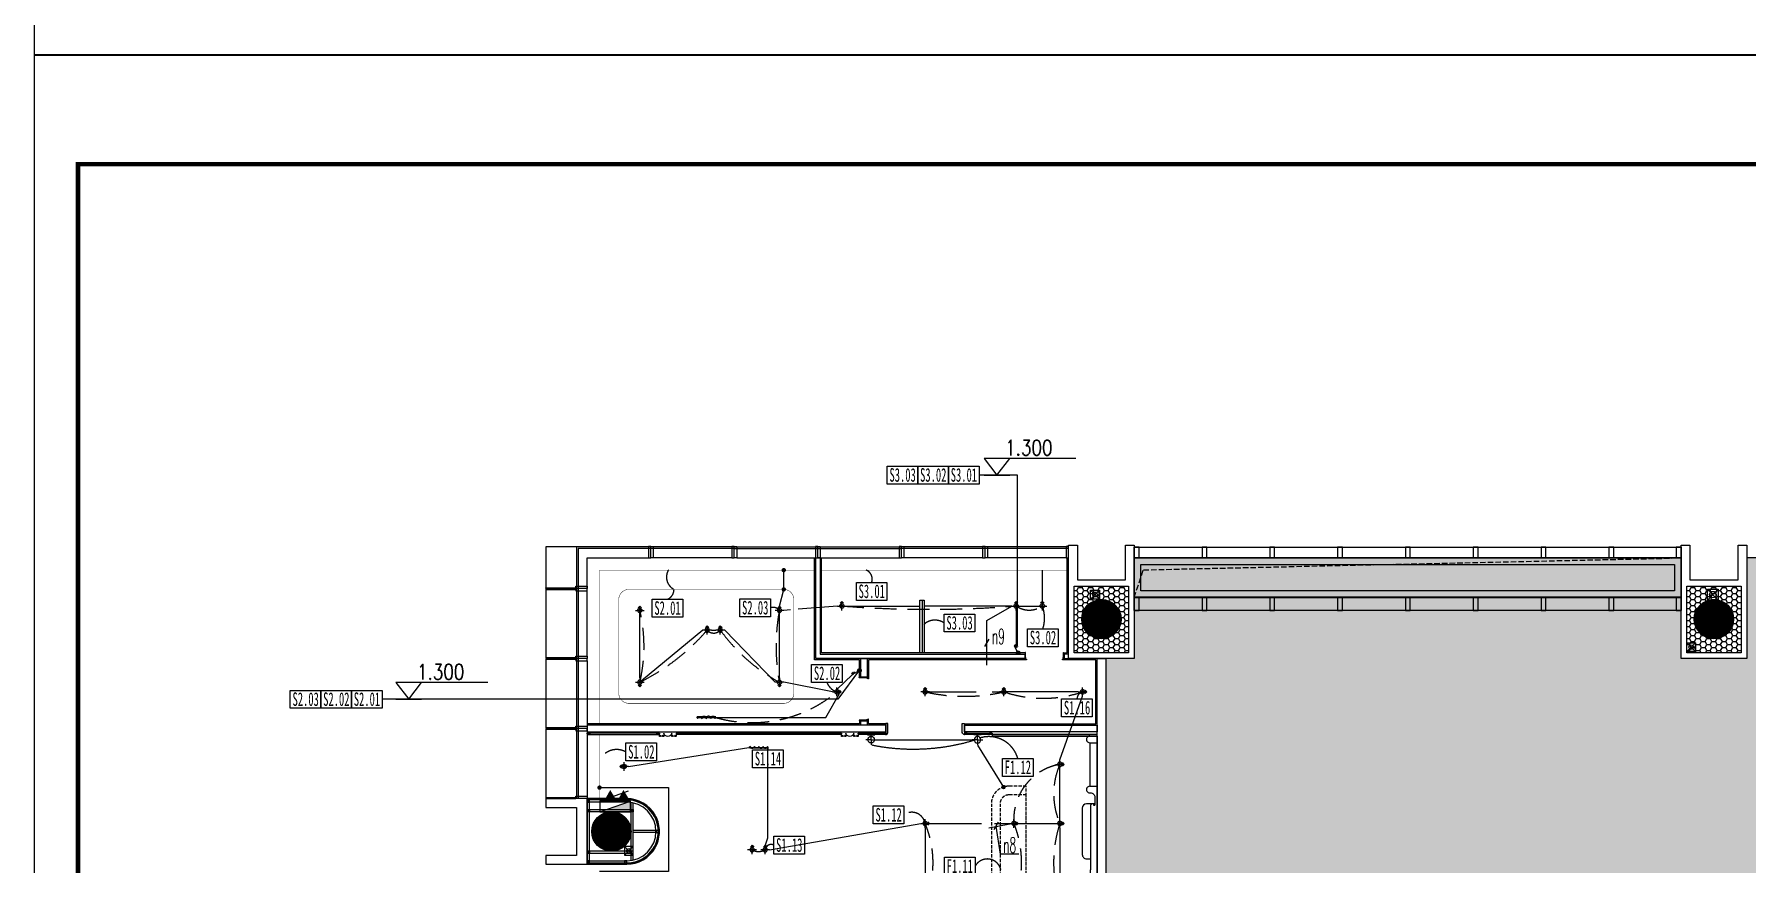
# Model space of a CAD drawing. Extents: x -284868 to 304789, y -137694 to 137894.
# Drawn here: x -21447 to 17694, y -72076 to -53123 of the extents above; entities that cross this region are included whole.
import ezdxf
from ezdxf.enums import TextEntityAlignment as Align

# ---------------------------------------------------------------- set-up
doc = ezdxf.new("R2010")
doc.units = 0
doc.set_wipeout_variables(frame=1)
for name, pattern in [('DASH', [0.35, 0.25, -0.1]), ('DASHDOT', [1, 0.5, -0.25, 0, -0.25]), ('DASHED', [0.75, 0.5, -0.25])]:
    doc.linetypes.add(name, pattern=pattern)
doc.layers.get('0').update_dxf_attribs({"linetype": 'CONTINUOUS'})
for name, color, linetype in [('0-墙', 4, 'CONTINUOUS'), ('0-建筑外轮廓', 8, 'CONTINUOUS'), ('0-建筑柱体', 251, 'CONTINUOUS'), ('0-开关', 240, 'CONTINUOUS'), ('0-文字说明', 3, 'CONTINUOUS'), ('0-消防栓(给排水)', 9, 'CONTINUOUS'), ('0-窗', 11, 'CONTINUOUS'), ('0-非设计区域', 251, 'CONTINUOUS'), ('C-天花灯具', 3, 'CONTINUOUS'), ('P-完成面', 42, 'CONTINUOUS'), ('P-平面家具', 3, 'CONTINUOUS'), ('TEL_TITLE', 7, 'CONTINUOUS'), ('TEXT_照明_回路标注', 41, 'CONTINUOUS'), ('WIRE-照明', 130, 'CONTINUOUS')]:
    doc.layers.add(name, color=color, linetype=linetype)
doc.styles.add('ARC', font='ARCHSTYL.SHX', dxfattribs={"width": 0.8})
doc.styles.add('HZ_e', font='simplex.shx', dxfattribs={"width": 0.8, "bigfont": 'hztxt.shx'})
doc.styles.add('TT', font='')
doc.styles.add('单线体', font='romans.shx', dxfattribs={"width": 0.8, "bigfont": 'hztxt.shx'})
doc.styles.get('TT').set_extended_font_data('SimSun')
doc.linetypes.add('FENCELINE2', pattern='A,6.35,-2.54,[132,ltypeshp.shx,S=2.54,R=0,X=-2.54,Y=0],-2.54,25.4', length=36.83)
doc.dimstyles.new('ARROW-40', dxfattribs={"dimscale": 40, "dimtxt": 1.5, "dimasz": 0.01, "dimexe": 1, "dimexo": 1, "dimgap": 0.5, "dimtad": 1, "dimdec": 4, "dimrnd": 1, "dimzin": 12, "dimdsep": 46, "dimtxsty": 'ARC', "dimblk1": 'ARROW', "dimblk2": 'ARROW', "dimsah": 1, "dimcen": 0, "dimdle": 1, "dimclrd": 2, "dimclre": 2, "dimclrt": 2, "dimadec": 0, "dimazin": 0, "dimtfac": 0.005, "dimtdec": 4, "dimtix": 1, "dimtmove": 2, "dimatfit": 3, "dimldrblk": 'ARROW', "dimfxl": 1, "dimtolj": 1, "dimtzin": 0, "dimarcsym": 0})

# ---------------------------------------------------------------- blocks, each defined once
blk = doc.blocks.new('_YZH')
at = {"const_width": 0.5}
blk.add_lwpolyline([(-0.25, 0, 1), (0.25, 0, 1)], format="xyb", close=True, dxfattribs=at)
at = {"color": 4}
blk.add_circle((0, 0), 0.5, dxfattribs=at)
blk = doc.blocks.new('sgASGHHHH')
at = {"xscale": 900, "yscale": 900, "zscale": 900}
for p in [(-108646, -884824), (-94646, -884824), (-119846, -889674)]:
    blk.add_blockref('_YZH', p, dxfattribs=at)
blk = doc.blocks.new('A$C3B8026B3')
for p, q in [((950, 52205), (950, 54450)), ((950, 54450), (2345, 54450)), ((4255, 54450), (2455, 54450)), ((4365, 54450), (6165, 54450)), ((6275, 54450), (8075, 54450)), ((9985, 54450), (8185, 54450)), ((11895, 54450), (10095, 54450)), ((0, 53755, 0), (0, 53769, 0)), ((0, 53769, 0), (687, 53769, 0)), ((687, 53755, 0), (0, 53755, 0)), ((0, 53743, 0), (0, 53728, 0)), ((687, 53743, 0), (0, 53743, 0)), ((0, 53728, 0), (687, 53728, 0)), ((687, 53749, 0), (687, 53804, 0)), ((687, 53804, 0), (948, 53804, 0)), ((687, 53769, 0), (687, 53755, 0)), ((687, 53749, 0), (687, 53694, 0)), ((948, 53749, 0), (687, 53749, 0)), ((948, 53749, 0), (687, 53749, 0)), ((687, 53728, 0), (687, 53743, 0)), ((687, 53694, 0), (948, 53694, 0)), ((948, 53804, 0), (948, 53749, 0)), ((948, 53694, 0), (948, 53749, 0)), ((950, 52095), (950, 50605)), ((950, 50495), (950, 49005))]:
    blk.add_line(p, q)
for points in [[(700, 54700), (0, 54700), (0, 52156)], [(2400, 54700), (700, 54700)], [(700, 54700), (700, 52150)], [(2400, 54662), (738, 54662)], [(738, 54662), (738, 52150)], [(4310, 54700), (2400, 54700)], [(4310, 54662), (2400, 54662)], [(4310, 54700), (6220, 54700)], [(4310, 54662), (6220, 54662)], [(6220, 54700), (8130, 54700)], [(6220, 54662), (8130, 54662)], [(10040, 54700), (8130, 54700)], [(10040, 54662), (8130, 54662)], [(11950, 54700), (10040, 54700)], [(11950, 54662), (10040, 54662)], [(0, 52144), (0, 50556)], [(700, 52150), (700, 50550)], [(738, 52150), (738, 50550)], [(0, 50544), (0, 48956)], [(700, 50550), (700, 48950)], [(738, 50550), (738, 48950)]]:
    blk.add_lwpolyline(points)
for points in [[(2400, 54712), (2345, 54712), (2345, 54450), (2400, 54450)], [(2400, 54712), (2455, 54712), (2455, 54450), (2400, 54450)], [(4310, 54712), (4255, 54712), (4255, 54450), (4310, 54450)], [(4310, 54712), (4365, 54712), (4365, 54450), (4310, 54450)], [(6220, 54712), (6165, 54712), (6165, 54450), (6220, 54450)], [(6220, 54712), (6275, 54712), (6275, 54450), (6220, 54450)], [(8130, 54712), (8075, 54712), (8075, 54450), (8130, 54450)], [(8130, 54712), (8185, 54712), (8185, 54450), (8130, 54450)], [(10040, 54712), (9985, 54712), (9985, 54450), (10040, 54450)], [(10040, 54712), (10095, 54712), (10095, 54450), (10040, 54450)], [(11950, 54712), (11895, 54712), (11895, 54450), (11950, 54450)], [(688, 52150), (688, 52205), (950, 52205), (950, 52150)], [(688, 52150), (688, 52095), (950, 52095), (950, 52150)], [(688, 50550), (688, 50605), (950, 50605), (950, 50550)], [(688, 50550), (688, 50495), (950, 50495), (950, 50550)], [(688, 48950), (688, 49005), (950, 49005), (950, 48950)]]:
    blk.add_lwpolyline(points, close=True)
at = {"elevation": 0}
blk.add_lwpolyline([(688, 52156), (688, 52170), (0, 52170), (0, 52156)], close=True, dxfattribs=at)
for points in [[(0, 52144), (688, 52144), (688, 52129), (0, 52129)], [(0, 50556), (688, 50556), (688, 50570), (0, 50570)], [(0, 50544), (688, 50544), (688, 50529), (0, 50529)], [(0, 48956), (688, 48956), (688, 48970), (0, 48970)]]:
    blk.add_lwpolyline(points, dxfattribs=at)
blk = doc.blocks.new('dhdhjdlll')
for points in [[(94617, -890022), (94727, -890022), (94727, -889772), (94617, -889772)], [(94617, -891222), (94727, -891222), (94727, -890922), (94617, -890922)]]:
    blk.add_lwpolyline(points, close=True)
blk = doc.blocks.new('tynyc3')
for points in [[(94617, -889772), (107117, -889772), (107117, -890022), (94617, -890022)], [(94617, -890922), (107117, -890922), (107117, -891222), (94617, -891222)]]:
    blk.add_lwpolyline(points, close=True)
for p in [(0, 0), (1550, 0), (3100, 0), (4650, 0), (6200, 0), (7750, 0), (9300, 0), (10850, 0), (12390, 0)]:
    blk.add_blockref('dhdhjdlll', p)
blk = doc.blocks.new('A$C10332E08')
for p, q in [((250, 0), (0, 250)), ((250, 250), (0, 0))]:
    blk.add_line(p, q)
blk.add_lwpolyline([(0, 250), (250, 250), (250, 0), (0, 0)], close=True)
blk = doc.blocks.new('A$C2AC726D9')
for centre, radius in [((25025, 709), 75), ((10904, 708), 50), ((24530, -489), 50), ((250, -5145, 0), 50)]:
    blk.add_circle(centre, radius)
at = {"zscale": 0.8}
for p, xscale, yscale, rotation in [((10804, 808), 0.8, 0.8, 270), ((24430, -389), 0.8, 0.8, 270), ((350, -5045, 0), -0.8000000000000078, 0.8000000000000078, 90)]:
    blk.add_blockref('A$C10332E08', p, dxfattribs=dict(at, xscale=xscale, yscale=yscale, rotation=rotation))
at = {"rotation": 270}
blk.add_blockref('A$C10332E08', (24900, 834), dxfattribs=at)
blk = doc.blocks.new('A$C1d68b013')
at = {"layer": '0-建筑外轮廓', "color": 251}
for points in [[(0, -50), (50, -50), (50, 0), (0, 0)], [(3, -47), (47, -47), (47, -3), (3, -3)]]:
    blk.add_lwpolyline(points, close=True, dxfattribs=at)
blk = doc.blocks.new('A$C9f6c0471')
for p, q in [((-167, 3044), (0, 3044)), ((-167, 2894), (-167, 1905)), ((-167, 2894), (0, 2894)), ((0, 3044), (0, -3044)), ((-167, 1900), (0, 1900)), ((-167, -1900), (0, -1900)), ((-167, -2894), (-167, -1905)), ((-167, -2894), (0, -2894)), ((-167, -3044), (0, -3044))]:
    blk.add_line(p, q)
for points in [[(-167, 1900), (-162, 1900), (-162, 1905), (-167, 1905)], [(-80, 1500), (-80, 1465), (-50, 1465), (-50, 1500)], [(-50, 1500), (-80, 1500)], [(-50, 1495), (-80, 1495)], [(-50, 1500), (-50, 1500)], [(-80, -1500), (-80, -1465), (-50, -1465), (-50, -1500)], [(-50, -1495), (-80, -1495)], [(-50, -1500), (-80, -1500)], [(-50, -1500), (-50, -1500)], [(-167, -1900), (-162, -1900), (-162, -1905), (-167, -1905)], [(-167, -1900), (-162, -1900), (-162, -1905), (-167, -1905)], [(-167, -1900), (-162, -1900), (-162, -1905), (-167, -1905)]]:
    blk.add_lwpolyline(points)
for points in [[(-167, 1750), (-150, 1750, -0.414214), (-50, 1650), (-50, 1465)], [(-50, 1500), (-237, 1500, 0.414213), (-337, 1400, 0), (-337, 1400), (-337, 339, 0.414214), (-237, 239), (-150, 239)], [(-80, 1500), (-100, 1500, 0.414214), (-150, 1450), (-150, -10)], [(-50, -1500), (-237, -1500, -0.414214), (-337, -1400), (-337, -359, 0), (-337, -359, -0.414213), (-237, -259), (-150, -259)], [(-80, -1500), (-100, -1500, -0.414214), (-150, -1450), (-150, -10)], [(-167, -1750), (-150, -1750, 0.414214), (-50, -1650), (-50, -1465)]]:
    blk.add_lwpolyline(points, format="xyb")
for centre in [(-167, 2969), (-167, 1825), (-167, -1825), (-167, -2969)]:
    blk.add_arc(centre, 75, 89.9911, 270.0089)
blk = doc.blocks.new('三联单控开关(平面）【SNP】')
at = {"const_width": 44.8}
blk.add_lwpolyline([(-22, 45, 1), (22, 45, 1)], format="xyb", close=True, dxfattribs=at)
for points in [[(26, 81), (93, 178), (130, 153)], [(113, 128), (76, 154)], [(147, 177), (111, 203), (93, 178)]]:
    blk.add_lwpolyline(points)
blk.add_circle((0, 45), 44.8)
blk = doc.blocks.new('*U26')
at = {"rotation": 317.7964611316081}
blk.add_blockref('三联单控开关(平面）【SNP】', (-10, -11), dxfattribs=at)
blk = doc.blocks.new('*U250')
for p, q in [((-75, 0), (-46, 29, 0)), ((-75, 0), (-46, -29)), ((75, 0), (-75, 0)), ((0, -75), (0, 75))]:
    blk.add_line(p, q)
for radius in [37.5, 15]:
    blk.add_circle((0, 0), radius)
blk = doc.blocks.new('*U392')
at = {"layer": 'C-天花灯具', "color": 3}
blk.add_lwpolyline([(-50, -3801), (50, -3801), (50, -5001), (-50, -5001)], close=True, dxfattribs=at)
at = {"layer": 'C-天花灯具', "color": 6, "linetype": 'FENCELINE2', "ltscale": 5}
blk.add_lwpolyline([(0, -3801), (0, -5001)], dxfattribs=at)
blk = doc.blocks.new('A$C5B4E3DF6')
for p, q in [((0, 240), (-659, 477)), ((-700, 0), (-700, 240)), ((0, 0), (-700, 240)), ((-700, 240), (0, 240)), ((0, 0), (-700, 0)), ((0, 240), (0, 0))]:
    blk.add_line(p, q)
for points in [[(-700, 240), (-541, 498), (-398, 240)], [(-398, 240), (-239, 498), (-96, 240)], [(-700, 0), (-700, 240), (0, 0)]]:
    blk.add_solid(points)
blk = doc.blocks.new('ARROW')
at = {"color": 2}
blk.add_lwpolyline([(0, 0), (-75, 130), (-97, 117), (-29, 0), (-97, -117), (-75, -130)], close=True, dxfattribs=at)
for points in [[(-29, 0), (0, 0), (-97, 117), (-75, 130)], [(-97, -117), (-75, -130), (-29, 0), (0, 0)]]:
    blk.add_solid(points, dxfattribs=at)
blk = doc.blocks.new('*U252')
at = {"color": 3}
blk.add_line((-1.68, 0), (1.68, 0), dxfattribs=at)
blk.add_lwpolyline([(10.32, 2.18), (-1.68, 2.18), (0, 0), (1.68, 2.18)], dxfattribs=at)
at = {"style": '单线体', "width": 0.8}
blk.add_attdef('%%P0.000', (1.08, 2.58), '', height=2, dxfattribs=at)
blk = doc.blocks.new('A$C9cf68cb0')
at = {"color": 8, "linetype": 'DASHED', "ltscale": 1000}
for points in [[(-29.98, 134.43, 0.124771), (-16.42, 135.12, -0.467335), (-10.92, 132.67)], [(-13.14, 118.19, 0.67976), (-16.5, 118.59, 1.676816)]]:
    blk.add_lwpolyline(points, format="xyb", dxfattribs=at)
at = {"layer": '0-文字说明', "color": 3, "ltscale": 0.5}
for points in [[(-12.92, 132.67), (-8.92, 132.67), (-8.92, 130.32), (-12.92, 130.32)], [(-20.5, 119.77), (-16.5, 119.77), (-16.5, 117.42), (-20.5, 117.42)]]:
    blk.add_lwpolyline(points, close=True, dxfattribs=at)
at = {"color": 3, "style": 'TT'}
for s, width, p, p2 in [('F1.12', 0.550213, (-12.63, 130.64), (-9.19, 130.64)), ('F1.11', 0.626397, (-20.21, 117.73), (-16.77, 117.73))]:
    blk.add_text(s, height=1.773, dxfattribs=dict(at, width=width)).set_placement(p, p2, align=Align.FIT)
blk = doc.blocks.new('*U406')
at = {"color": 250}
blk.add_wipeout([(1, 82), (4, 85), (7, 89), (10, 92), (12, 96), (15, 101), (17, 105), (18, 109), (20, 114), (21, 118), (22, 123), (23, 127), (23, 132), (23, 137), (23, 142), (22, 146), (21, 151), (20, 155), (19, 160), (17, 164), (15, 169), (13, 173), (10, 177), (8, 181), (5, 184), (1, 188), (-2, 191), (-6, 194), (-9, 197), (-13, 199), (-18, 202), (-22, 204), (-26, 205), (-31, 207), (-35, 208), (-40, 209), (-44, 210), (-49, 210), (-54, 210), (-59, 210), (-63, 209), (-68, 208), (-72, 207), (-77, 206), (-81, 204), (-86, 202), (-90, 200), (-94, 197), (-98, 195), (-101, 192), (-105, 188), (-108, 185), (-111, 181), (-114, 178), (-116, 174), (-119, 169), (-121, 165), (-122, 161), (-124, 156), (-125, 152), (-126, 147), (-127, 143), (-127, 138), (-127, 133), (-127, 128), (-126, 124), (-125, 119), (-124, 115), (-123, 110), (-121, 106), (-119, 101), (-117, 97), (-114, 93), (-112, 89), (-109, 86), (-105, 82), (-102, 79), (-98, 76), (-95, 73), (-91, 71), (-86, 68), (-82, 66), (-78, 65), (-73, 63), (-69, 62), (-64, 61), (-60, 60), (-55, 60), (-50, 60), (-45, 60), (-41, 61), (-36, 62), (-32, 63), (-27, 64), (-23, 66), (-18, 68), (-14, 70), (-10, 73), (-6, 75), (-3, 78)], dxfattribs=at)
for points in [[(-160, 135), (-172, 135), (-172, 219), (-160, 219)], [(-160, 53), (-172, 53), (-172, 135), (-160, 135)]]:
    blk.add_hatch(color=256).paths.add_polyline_path(points)
for p, q in [((-202, 244), (-202, 29)), ((-172, 135), (-172, 217)), ((-172, 135), (-172, 53))]:
    blk.add_line(p, q)
at = {"color": 251}
for q in [(-172, 135), (-52, 255), (68, 135), (-52, 15)]:
    blk.add_line((-52, 135), q, dxfattribs=at)
for points in [[(-172, 53), (-160, 53), (-160, 219), (-172, 219)], [(-172, 53), (-172, 53), (-172, 217), (-172, 217)]]:
    blk.add_lwpolyline(points, close=True)
blk.add_circle((-52, 135), 75)
blk = doc.blocks.new('A$Ca7fc6518')
at = {"layer": 'P-平面家具', "linetype": 'DASH', "ltscale": 300}
for points in [[(-36, 479), (36, 479), (36, -479), (-36, -479)], [(36, -479), (219, -479), (219, 479), (36, 479)]]:
    blk.add_lwpolyline(points, close=True, dxfattribs=at)
blk.add_circle((0, 0), 19.9, dxfattribs=at)
blk = doc.blocks.new('A$C2dfcdf6a')
at = {"layer": 'P-平面家具', "linetype": 'DASH', "ltscale": 300}
for points in [[(-1716, 18784), (-1716, 22584), (-2115, 22584, 0.414214), (-2515, 22184), (-2515, 19184, 0.414214), (-2115, 18784)], [(-1716, 18984), (-1716, 22384), (-2115, 22384, 0.414214), (-2315, 22184), (-2315, 19184, 0.414214), (-2115, 18984)]]:
    blk.add_lwpolyline(points, format="xyb", close=True, dxfattribs=at)
at = {"layer": 'P-完成面', "color": 1, "ltscale": 3}
blk.add_blockref('A$Ca7fc6518', (-3390, 7550), dxfattribs=at)
at = {"layer": 'P-平面家具', "linetype": 'DASH', "ltscale": 300, "yscale": 1.008957704772744, "zscale": 1.008957704772744}
for p, xscale, rotation in [((-5398, 23594), 1.008957704772744, 270.0000000000475), ((-2693, 23594), -1.008957704772744, 89.99999999995244), ((-2684, 17162), -1.008957704772744, 359.9999999999525), ((-2684, 8738), 1.008957704772744, 180.0000000000475)]:
    blk.add_blockref('*U406', p, dxfattribs=dict(at, xscale=xscale, rotation=rotation))
blk = doc.blocks.new('2')
at = {"color": 8, "linetype": 'DASHED', "ltscale": 1000}
for points in [[(-15548, 27520, 0.428994), (-15418, 27080, -0.312067), (-15569, 26857, -0.92812)], [(-11027, 27520, -0.412542), (-10901, 27240, 0.531632)], [(-16200, 26600, -0.11757), (-16200, 24958, 0.098915), (-14660, 26150, 0.44815), (-14360, 26150, 0.111388), (-13010, 24958, -0.092988), (-13010, 26600, 0.311587), (-13215, 26659, 0.021823)], [(-11580, 26702, 0.038747), (-7600, 26702, 0.314504), (-7000, 26702, -0.169173), (-6987, 26183, -1.25863)], [(-9750, 26233, -0.397644), (-9244, 26312, 0.309702)], [(-14880, 24158, -0.260283), (-14780, 24158, -0.385103), (-14680, 24158, -0.461415), (-14580, 24158, -0.392944), (-14480, 24158, 0.250652), (-11695, 24740, -0.232569), (-11923, 24955, -1.377541)], [(-9680, 24740, 0.114128), (-7877, 24740, 0.164813), (-6080, 24740, 0.317601), (-6209, 24580, -1.78373)], [(-17120, 23177, -0.432783), (-16518, 23365, -0.660861)], [(-13680, 23468, 0.250624), (-13580, 23468, 0.223798), (-13480, 23468, 0.28587), (-13380, 23468, 0.274116), (-13280, 23468, -0.492181), (-13273, 23415, -0.467595)], [(-6600, 18284, -0.151545), (-6600, 19934, -0.15781), (-6600, 21734, -0.208022), (-6600, 23083, 0.384969), (-7650, 21734, -0.19506), (-7650, 19934, -0.478777), (-7301, 19758, -0.54414)], [(-15300, 18434, 0.125536), (-12490, 18434, 0.116081), (-9680, 18434, 0.242237), (-9680, 19934, 0.202311), (-9680, 21734, 0.5594), (-10166, 21926, -0.161893)], [(-13635, 21134, 0.283915), (-13335, 21134, -0.521125), (-13137, 21236, -8.247275)]]:
    blk.add_lwpolyline(points, format="xyb", dxfattribs=at)
at = {"layer": '0-文字说明', "color": 3, "ltscale": 0.5}
for points in [[(-10546, 29898), (-9846, 29898), (-9846, 29486), (-10546, 29486)], [(-9846, 29898), (-9146, 29898), (-9146, 29486), (-9846, 29486)], [(-9146, 29898), (-8446, 29898), (-8446, 29486), (-9146, 29486)], [(-11251, 27240), (-10551, 27240), (-10551, 26828), (-11251, 26828)], [(-15919, 26857), (-15219, 26857), (-15219, 26445), (-15919, 26445)], [(-13915, 26864), (-13215, 26864), (-13215, 26453), (-13915, 26453)], [(-9244, 26518), (-8544, 26518), (-8544, 26107), (-9244, 26107)], [(-7337, 26183), (-6637, 26183), (-6637, 25771), (-7337, 25771)], [(-12273, 25366), (-11573, 25366), (-11573, 24955), (-12273, 24955)], [(-24189, 24774), (-23489, 24774), (-23489, 24363), (-24189, 24363)], [(-23489, 24774), (-22789, 24774), (-22789, 24363), (-23489, 24363)], [(-22789, 24774), (-22089, 24774), (-22089, 24363), (-22789, 24363)], [(-6559, 24580), (-5859, 24580), (-5859, 24169), (-6559, 24169)], [(-16518, 23571), (-15818, 23571), (-15818, 23160), (-16518, 23160)], [(-13623, 23415), (-12923, 23415), (-12923, 23004), (-13623, 23004)], [(-10866, 22132), (-10166, 22132), (-10166, 21721), (-10866, 21721)], [(-13137, 21441), (-12437, 21441), (-12437, 21030), (-13137, 21030)]]:
    blk.add_lwpolyline(points, close=True, dxfattribs=at)
at = {"xscale": 174.9999999998763, "yscale": 174.9999999998763, "zscale": 174.9999999998763}
for p in [(-8038, 29692), (-21480, 24569)]:
    blk.add_blockref('*U252', p, dxfattribs=at).add_auto_attribs({'%%P0.000': '1.300'})
at = {"color": 3, "style": 'TT'}
for s, width, p, p2 in [('S3.03', 0.484712, (-10494, 29541), (-9892, 29541)), ('S3.02', 0.484712, (-9794, 29541), (-9192, 29541)), ('S3.01', 0.542877, (-9094, 29541), (-8492, 29541)), ('S3.01', 0.542877, (-11199, 26883), (-10598, 26883)), ('S2.01', 0.542877, (-15867, 26500), (-15266, 26500)), ('S2.03', 0.484712, (-13863, 26508), (-13261, 26508)), ('S3.03', 0.484712, (-9193, 26162), (-8591, 26162)), ('S3.02', 0.484712, (-7286, 25826), (-6684, 25826)), ('S2.02', 0.484712, (-12221, 25010), (-11619, 25010)), ('S2.03', 0.484712, (-24137, 24418), (-23536, 24418)), ('S2.02', 0.484712, (-23437, 24418), (-22836, 24418)), ('S2.01', 0.542877, (-22737, 24418), (-22136, 24418)), ('S1.16', 0.542877, (-6507, 24224), (-5905, 24224)), ('S1.02', 0.508947, (-16466, 23215), (-15864, 23215)), ('S1.14', 0.528777, (-13571, 23059), (-12970, 23059)), ('S1.12', 0.535734, (-10814, 21776), (-10212, 21776)), ('S1.13', 0.535734, (-13085, 21085), (-12483, 21085))]:
    blk.add_text(s, height=310.3, dxfattribs=dict(at, width=width)).set_placement(p, p2, align=Align.FIT)
at = {"color": 31}
for points in [[(-7571, 25779), (-7571, 29692), (-8446, 29692)], [(-11180, 25239), (-11674, 24569), (-22089, 24569)]]:
    blk.add_leader(points, dimstyle='ARROW-40', override={"dimscale": 1, "dimtad": 0}, dxfattribs=at)

msp = doc.modelspace()

# ---------------------------------------------------------------- hatches: boundary and pattern name
at = {"layer": '0-建筑外轮廓'}
h = msp.add_hatch(dxfattribs=at)
h.set_pattern_fill('HONEY', color=251, scale=50)
h.set_pattern_definition([(0, (-90922.6, 679936.08), (119.0625, 68.74075), [79.375, -158.75]), (120, (-90922.6, 679936.08), (-119.062486, 68.7407746), [79.375, -158.75]), (60, (-90922.6, 679936.08), (1.4e-05, 137.4815246), [-158.75, 79.375])])
h.paths.add_polyline_path([(2324, -65736), (3564, -65736), (3564, -67255), (2324, -67255)])
h = msp.add_hatch(dxfattribs=at)
h.set_pattern_fill('HONEY', color=251, scale=50)
h.set_pattern_definition([(0, (-76922.6, 679936.08), (119.0625, 68.74075), [79.375, -158.75]), (120, (-76922.6, 679936.08), (-119.062486, 68.7407746), [79.375, -158.75]), (60, (-76922.6, 679936.08), (1.4e-05, 137.4815246), [-158.75, 79.375])])
h.paths.add_polyline_path([(16324, -65736), (17564, -65736), (17564, -67255), (16324, -67255)])
at = {"layer": '0-非设计区域', "ltscale": 3}
h = msp.add_hatch(dxfattribs=at)
h.set_pattern_fill('ANGLE', color=256, scale=100)
h.set_pattern_definition([(0, (-422606.9, 278012.8), (0, 698.5), [508, -190.5]), (90, (-422606.9, 278012.8), (-698.5, 4e-14), [508, -190.5])])
h.paths.add_polyline_path([(3044, -67386), (3044, -75488), (744, -75488), (744, -94382), (2544, -94382), (2544, -95588), (12144, -95588), (12144, -99388), (8594, -99388), (8594, -99688), (2544, -99688), (2544, -103688), (11544, -103688), (11544, -106368), (16844, -106368), (16844, -117136), (17694, -117136), (17694, -118589), (28694, -118589), (28694, -65088), (17694, -65088), (17694, -67386), (16194, -67386), (16194, -65088), (3694, -65088), (3694, -67386)])

# ---------------------------------------------------------------- linework, layer by layer
at = {"layer": '0-墙', "ltscale": 3}
for points in [[(-3586, -67386), (-3586, -65088), (-3486, -65088), (-3486, -67286), (1194, -67286), (1194, -67386), (-3586, -67386)], [(-2556, -67811), (-2556, -67386), (-2406, -67386), (-2406, -67811), (-2556, -67811)], [(3044, -75288), (3244, -75288), (3244, -75488), (2594, -75488), (2594, -75288), (2844, -75288), (2844, -67386), (3044, -67386), (3044, -75288)]]:
    msp.add_lwpolyline(points, dxfattribs=at)
for points in [[(2194, -67286), (2094, -67286), (2094, -67386), (2194, -67386)], [(-2406, -68811), (-2406, -68911), (-2556, -68911), (-2556, -68811)], [(-1986, -68911), (-8807, -68911), (-8807, -69061), (-1986, -69061)], [(-186, -68911), (2844, -68911), (2844, -69061), (-186, -69061)]]:
    msp.add_lwpolyline(points, close=True, dxfattribs=at)
at = {"layer": '0-建筑外轮廓', "color": 251}
for p, q in [((-7806, -72001), (-7806, -70676)), ((-7756, -71991), (-7756, -70685)), ((-7236, -71313), (-7756, -71313)), ((-7236, -71363), (-7756, -71363))]:
    msp.add_line(p, q, dxfattribs=at)
at = {"layer": '0-建筑外轮廓', "color": 42}
for points in [[(2194, -67386), (2194, -64796), (2394, -64796), (2394, -65586), (3494, -65586), (3494, -64796), (3694, -64796), (3694, -67386)], [(16194, -67386), (16194, -64796), (16394, -64796), (16394, -65586), (17494, -65586), (17494, -64796), (17694, -64796), (17694, -67386)], [(2324, -65736), (3564, -65736), (3564, -67255), (2324, -67255)], [(16324, -65736), (17564, -65736), (17564, -67255), (16324, -67255)], [(-8807, -72088), (-8807, -70588), (-9756, -70588), (-9756, -70788), (-9056, -70788), (-9056, -71888), (-9756, -71888), (-9756, -72088)]]:
    msp.add_lwpolyline(points, close=True, dxfattribs=at)
at = {"layer": '0-建筑外轮廓', "color": 251}
for points in [[(2324, -67256), (2324, -65736), (3564, -65736), (3564, -67256)], [(16324, -67256), (16324, -65736), (17564, -65736), (17564, -67256)], [(-8757, -70668), (-8807, -70668), (-8807, -72008), (-8757, -72008)], [(-7806, -70888), (-8757, -70888), (-8757, -70838), (-7806, -70838)], [(-7806, -71788), (-8757, -71788), (-8757, -71838), (-7806, -71838)]]:
    msp.add_lwpolyline(points, close=True, dxfattribs=at)
at = {"layer": '0-建筑外轮廓', "color": 42}
for points in [[(-7268, -70985), (-7259, -70980, 0.424145), (-7255, -70966, 0.269101), (-7906, -70588), (-8807, -70588)], [(-8807, -72068), (-7906, -72068, 0.999999), (-7906, -70608), (-8807, -70608)], [(-7260, -71679), (-7252, -71684, 0.418177), (-7238, -71679, 0.11855), (-7156, -71338), (-7156, -71338, 0.11855), (-7238, -70997, 0.418177), (-7252, -70993), (-7260, -70998)], [(-7260, -71679, 0.121977), (-7176, -71338, 0.121977), (-7260, -70998, 0.121977)], [(-8807, -72088), (-7906, -72088, 0.269101), (-7255, -71711, 0.424145), (-7259, -71697), (-7268, -71692)], [(-8807, -72068), (-7906, -72068, 0.272654), (-7268, -71692, 0.272654)]]:
    msp.add_lwpolyline(points, format="xyb", dxfattribs=at)
at = {"layer": '0-建筑外轮廓', "color": 251}
for points in [[(-8807, -72058), (-7906, -72058, 0.999999), (-7906, -70618), (-8807, -70618)], [(-8807, -72008), (-7906, -72008, 0.999999), (-7906, -70668), (-8807, -70668)]]:
    msp.add_lwpolyline(points, format="xyb", dxfattribs=at)
at = {"layer": '0-窗', "color": 6, "linetype": 'DASH', "ltscale": 500}
msp.add_lwpolyline([(3694, -65988), (3903, -65361), (16194, -65088)], dxfattribs=at)
at = {"layer": '0-窗'}
for points in [[(3694, -65088), (16194, -65088), (16194, -65988), (3694, -65988)], [(16044, -65838), (3844, -65838), (3844, -65238), (16044, -65238)]]:
    msp.add_lwpolyline(points, close=True, dxfattribs=at)
at = {"layer": '0-非设计区域', "ltscale": 3}
msp.add_lwpolyline([(28694, -118589), (28694, -65088), (17694, -65088), (17694, -67386), (16194, -67386), (16194, -65088), (3694, -65088), (3694, -67386), (3044, -67386), (3044, -75488), (744, -75488), (744, -94382), (2544, -94382), (2544, -95588), (12144, -95588), (12144, -99388), (8594, -99388), (8594, -99688), (2544, -99688), (2544, -103688), (11544, -103688), (11544, -106368)], dxfattribs=at)
at = {"layer": 'C-天花灯具', "color": 6, "linetype": 'DASHDOT', "ltscale": 200, "const_width": 10}
for points in [[(-8527, -68881), (-8527, -65368), (-3616, -65368)], [(2164, -65368), (-3456, -65368)], [(-8527, -70588), (-8527, -69121)]]:
    msp.add_lwpolyline(points, dxfattribs=at)
msp.add_lwpolyline([(-4316, -65808), (-7857, -65808, 0.414214), (-8087, -66038), (-8087, -68181, 0.414214), (-7857, -68411), (-4316, -68411, 0.414214), (-4086, -68181), (-4086, -66038, 0.414214)], format="xyb", close=True, dxfattribs=at)
at = {"layer": 'P-完成面'}
for p, q in [((-7156, -69091), (-8807, -69091)), ((-1986, -69091), (-2616, -69091))]:
    msp.add_line(p, q, dxfattribs=at)
at = {"layer": 'P-完成面', "color": 9}
for p, q in [((-8807, -69121), (-7156, -69121)), ((-2996, -69121), (-6776, -69121)), ((-1986, -69121), (-2616, -69121)), ((444, -69121), (-186, -69121))]:
    msp.add_line(p, q, dxfattribs=at)
at = {"layer": 'P-完成面'}
for points in [[(-2426, -67826), (-2591, -67826), (-2591, -67821), (-2586, -67821), (-2586, -67416), (-3616, -67416), (-3616, -65088)], [(1209, -67366), (1209, -67251), (1204, -67251), (1204, -67256), (-3456, -67256), (-3456, -65088)], [(2079, -67366), (2079, -67251), (2084, -67251), (2084, -67256), (2164, -67256), (2164, -65088)], [(1219, -67401), (1234, -67401), (1234, -67416), (-2376, -67416), (-2376, -67851), (-2391, -67851), (-2391, -67836)], [(-186, -68881), (2814, -68881), (2814, -67416), (2054, -67416), (2054, -67401), (2069, -67401)], [(-2426, -68796), (-2591, -68796), (-2591, -68801), (-2586, -68801), (-2586, -68881), (-8807, -68881)], [(-1986, -68881), (-2376, -68881), (-2376, -68771), (-2391, -68771), (-2391, -68786)], [(-186, -69091), (444, -69091), (444, -69121), (2844, -69121)]]:
    msp.add_lwpolyline(points, dxfattribs=at)
for points in [[(1219, -67366), (1194, -67366), (1194, -67404), (1219, -67404)], [(2069, -67366), (2094, -67366), (2094, -67404), (2069, -67404)], [(-2426, -67836), (-2426, -67811), (-2388, -67811), (-2388, -67836)], [(-2426, -68786), (-2426, -68811), (-2388, -68811), (-2388, -68786)]]:
    msp.add_lwpolyline(points, close=True, dxfattribs=at)
for points in [[(-1936, -69089), (-1936, -68873, 0.414214), (-1938, -68871), (-1984, -68871, 0.414214), (-1986, -68873), (-1986, -69129, 0.414214), (-1984, -69131), (-1978, -69131, 0.414214), (-1976, -69129), (-1976, -69121), (-1976, -69121, 0.414214), (-1946, -69091), (-1946, -69091), (-1938, -69091, 0.414214)], [(-236, -69089), (-236, -68873, -0.414214), (-234, -68871), (-188, -68871, -0.414214), (-186, -68873), (-186, -69129, -0.414214), (-188, -69131), (-194, -69131, -0.414214), (-196, -69129), (-196, -69121), (-196, -69121, -0.414214), (-226, -69091), (-226, -69091), (-234, -69091, -0.414214)], [(-8792, -69111), (-8802, -69111, -0.414214), (-8807, -69106), (-8807, -69091), (-8747, -69091), (-8747, -69106, -0.414214), (-8752, -69111), (-8762, -69111, -0.414214), (-8767, -69106), (-8767, -69101), (-8787, -69101), (-8787, -69106, -0.414214)], [(-7201, -69111), (-7211, -69111, -0.414214), (-7216, -69106), (-7216, -69091), (-7156, -69091), (-7156, -69106, -0.414214), (-7161, -69111), (-7171, -69111, -0.414214), (-7176, -69106), (-7176, -69101), (-7196, -69101), (-7196, -69106, -0.414214)], [(-6731, -69111), (-6721, -69111, 0.414214), (-6716, -69106), (-6716, -69091), (-6776, -69091), (-6776, -69106, 0.414214), (-6771, -69111), (-6761, -69111, 0.414214), (-6756, -69106), (-6756, -69101), (-6736, -69101), (-6736, -69106, 0.414214)], [(-5831, -69111), (-5841, -69111, -0.414214), (-5846, -69106), (-5846, -69091), (-5786, -69091), (-5786, -69106, -0.414214), (-5791, -69111), (-5801, -69111, -0.414214), (-5806, -69106), (-5806, -69101), (-5826, -69101), (-5826, -69106, -0.414214)], [(-4871, -69111), (-4861, -69111, 0.414214), (-4856, -69106), (-4856, -69091), (-4916, -69091), (-4916, -69106, 0.414214), (-4911, -69111), (-4901, -69111, 0.414214), (-4896, -69106), (-4896, -69101), (-4876, -69101), (-4876, -69106, 0.414214)], [(-3941, -69111), (-3931, -69111, 0.414214), (-3926, -69106), (-3926, -69091), (-3986, -69091), (-3986, -69106, 0.414214), (-3981, -69111), (-3971, -69111, 0.414214), (-3966, -69106), (-3966, -69101), (-3946, -69101), (-3946, -69106, 0.414214)], [(-3041, -69111), (-3051, -69111, -0.414214), (-3056, -69106), (-3056, -69091), (-2996, -69091), (-2996, -69106, -0.414214), (-3001, -69111), (-3011, -69111, -0.414214), (-3016, -69106), (-3016, -69101), (-3036, -69101), (-3036, -69106, -0.414214)], [(-2601, -69111), (-2611, -69111, -0.414214), (-2616, -69106), (-2616, -69091), (-2556, -69091), (-2556, -69106, -0.414214), (-2561, -69111), (-2571, -69111, -0.414214), (-2576, -69106), (-2576, -69101), (-2596, -69101), (-2596, -69106, -0.414214)], [(-2031, -69111), (-2041, -69111, -0.414214), (-2046, -69106), (-2046, -69091), (-1986, -69091), (-1986, -69106, -0.414214), (-1991, -69111), (-2001, -69111, -0.414214), (-2006, -69106), (-2006, -69101), (-2026, -69101), (-2026, -69106, -0.414214)], [(-141, -69111), (-131, -69111, 0.414214), (-126, -69106), (-126, -69091), (-186, -69091), (-186, -69106, 0.414214), (-181, -69111), (-171, -69111, 0.414214), (-166, -69106), (-166, -69101), (-146, -69101), (-146, -69106, 0.414214)], [(429, -69111), (439, -69111, 0.414214), (444, -69106), (444, -69091), (384, -69091), (384, -69106, 0.414214), (389, -69111), (399, -69111, 0.414214), (404, -69106), (404, -69101), (424, -69101), (424, -69106, 0.414214)]]:
    msp.add_lwpolyline(points, format="xyb", close=True, dxfattribs=at)
for points in [[(-2616, -69091), (-2616, -69161, -1), (-2636, -69161), (-2636, -69141, -1), (-2696, -69141), (-2696, -69161, -1), (-2716, -69161), (-2716, -69091, -0.888889), (-2896, -69091), (-2896, -69161, -1), (-2916, -69161), (-2916, -69141, -1), (-2976, -69141), (-2976, -69161, -1), (-2996, -69161), (-2996, -69091), (-6776, -69091), (-6776, -69161, -1), (-6796, -69161), (-6796, -69141, -1), (-6856, -69141), (-6856, -69161, -1), (-6876, -69161), (-6876, -69091, -0.888889), (-7056, -69091), (-7056, -69161, -1), (-7076, -69161), (-7076, -69141, -1), (-7136, -69141), (-7136, -69161, -1), (-7156, -69161), (-7156, -69091)], [(444, -69129, 0.414214), (446, -69131), (459, -69131), (459, -69141), (446, -69141, 0.414214), (444, -69143), (444, -69146, 0.414214), (459, -69161), (2844, -69161), (2844, -69121), (446, -69121, 0.414214), (444, -69123), (444, -69129)]]:
    msp.add_lwpolyline(points, format="xyb", dxfattribs=at)
at = {"layer": 'TEL_TITLE'}
msp.add_lwpolyline([(-21447, -53598), (37953, -53598), (37953, 30502), (-21447, 30502)], close=True, dxfattribs=at)
at = {"layer": 'TEXT_照明_回路标注'}
msp.add_line((373, -66943), (273, -67114), dxfattribs=at)
at = {"layer": 'WIRE-照明', "const_width": 50}
for points in [[(-4341, -65368, 1), (-4291, -65368, 1)], [(-4341, -65808, 1), (-4291, -65808, 1)], [(-8552, -70336, 1), (-8502, -70336, 1)]]:
    msp.add_lwpolyline(points, format="xyb", close=True, dxfattribs=at)
at = {"layer": 'WIRE-照明'}
for points in [[(-4316, -65808), (-4316, -65368)], [(1594, -66087), (1594, -65368)], [(-4416, -66188), (-4316, -65808)], [(-7607, -67831), (-7607, -66388)], [(-4416, -67831), (-4416, -66388)], [(-4159, -66275), (-4316, -66288)], [(-3086, -66187), (-3990, -66261)], [(-2886, -66187), (-1206, -66187)], [(894, -66187), (-1106, -66187)], [(323, -67542), (323, -66515), (894, -66187)], [(994, -66287), (994, -67086)], [(1094, -66187), (1544, -66187)], [(-6166, -66738), (-7568, -67899)], [(-5966, -66738), (-5866, -66738)], [(-5666, -66738), (-4516, -67931)], [(-3201, -68148), (-4316, -67931)], [(-3101, -68098), (-2746, -67752)], [(-5861, -68731), (-3351, -68731), (-3040, -68187)], [(-986, -68148), (82, -68148)], [(448, -68148), (614, -68148)], [(2414, -68148), (814, -68148)], [(1994, -69705), (2514, -68248)], [(-6261, -68731), (-5911, -68731)], [(-7866, -69855), (-5111, -69421)], [(-5061, -69421), (-4711, -69421)], [(-4686, -69446), (-4686, -71488), (-4741, -71655)], [(1994, -71055), (1994, -69905)], [(-8527, -70336), (-6947, -70336), (-6947, -72254), (-8527, -72254)], [(1994, -71255), (1994, -72855)]]:
    msp.add_lwpolyline(points, dxfattribs=at)

# ---------------------------------------------------------------- block references
msp.add_blockref('2', (8594, -92888))
at = {"layer": '0-建筑柱体'}
msp.add_blockref('sgASGHHHH', (111590, 818336), dxfattribs=at)
at = {"layer": '0-开关', "linetype": 'DASHED', "ltscale": 300}
for p, xscale, yscale, zscale, rotation in [((1069, -67268), 0.9598214285157682, 0.9598214285157682, 0.9598214285157682, 107.4372518832463), ((-2574, -67633), 0.9598214285157681, 0.9598214285157681, 0.9598214285157681, 197.4372518832462)]:
    msp.add_blockref('*U26', p, dxfattribs=dict(at, xscale=xscale, yscale=yscale, zscale=zscale, rotation=rotation))
at = {"layer": '0-消防栓(给排水)', "color": 0}
msp.add_blockref('A$C2AC726D9', (-8106, -66636), dxfattribs=at)
at = {"layer": '0-消防栓(给排水)', "color": 0, "xscale": -1}
msp.add_blockref('A$C5B4E3DF6', (-8522, -70889), dxfattribs=at)
at = {"layer": '0-窗'}
for name, p in [('A$C3B8026B3', (-9756, -119538)), ('tynyc3', (-90923, 824933))]:
    msp.add_blockref(name, p, dxfattribs=at)
at = {"layer": 'C-天花灯具'}
for p, xscale, yscale, zscale, rotation in [((-2986, -66187), 1.333333333333333, 1.333333333333333, 1.333333333333333, 270), ((994, -66187), 1.333333333333333, 1.333333333333333, 1.333333333333333, 270), ((1594, -66187), 1.333333333333333, 1.333333333333333, 1.333333333333333, 270), ((-7607, -66288), 1.333333333333333, 1.333333333333333, 1.333333333333333, 270), ((-4416, -66288), -1.333333333333333, 1.333333333333333, 1.333333333333333, 90), ((-6066, -66738), -1.333333333333333, 1.333333333333333, 1.333333333333333, 90), ((-5766, -66738), -1.333333333333333, 1.333333333333333, 1.333333333333333, 90), ((-7607, -67931), -1.333333333333333, 1.333333333333333, 1.333333333333333, 270), ((-4416, -67931), 1.333333333333333, 1.333333333333333, 1.333333333333333, 90.00000000000003), ((-1086, -68148), -1.333333333333333, 1.333333333333333, 1.333333333333333, 90), ((714, -68148), -1.333333333333333, 1.333333333333333, 1.333333333333333, 90), ((-6286, -68731), 0.3333333333333333, 0.3333333333333333, 0.3333333333333333, 90.00000000000003), ((-6186, -68731), 0.3333333333333333, 0.3333333333333333, 0.3333333333333333, 90.00000000000003), ((-6086, -68731), -0.3333333333333333, 0.3333333333333333, 0.3333333333333333, 270), ((-5986, -68731), -0.3333333333333333, 0.3333333333333333, 0.3333333333333333, 270), ((-5886, -68731), -0.3333333333333333, 0.3333333333333333, 0.3333333333333333, 270), ((-5086, -69421), -0.3333333333333333, 0.3333333333333333, 0.3333333333333333, 90), ((-4986, -69421), -0.3333333333333333, 0.3333333333333333, 0.3333333333333333, 90), ((-4886, -69421), 0.3333333333333333, 0.3333333333333333, 0.3333333333333333, 270), ((-4786, -69421), 0.3333333333333333, 0.3333333333333333, 0.3333333333333333, 270), ((-4686, -69421), 0.3333333333333333, 0.3333333333333333, 0.3333333333333333, 270), ((-5041, -71755), -1.333333333333333, 1.333333333333333, 1.333333333333333, 90), ((-4741, -71755), -1.333333333333333, 1.333333333333333, 1.333333333333333, 90)]:
    msp.add_blockref('*U250', p, dxfattribs=dict(at, xscale=xscale, yscale=yscale, zscale=zscale, rotation=rotation))
at = {"layer": 'C-天花灯具', "color": 8}
msp.add_blockref('*U392', (-1156, -62255), dxfattribs=at)
at = {"layer": 'C-天花灯具', "yscale": 1.333333333333333, "zscale": 1.333333333333333}
for p, xscale in [((-3101, -68148), -1.333333333333333), ((2514, -68148), -1.333333333333333), ((-7966, -69855), 1.333333333333333), ((1994, -69805), -1.333333333333333), ((-1086, -71155), -1.333333333333333), ((944, -71155), -1.333333333333333), ((1994, -71155), -1.333333333333333)]:
    msp.add_blockref('*U250', p, dxfattribs=dict(at, xscale=xscale))
at = {"layer": 'P-完成面', "color": 1, "ltscale": 3}
for name, p in [('A$C9f6c0471', (2844, -72205)), ('A$C1d68b013', (-8807, -70618)), ('A$C1d68b013', (-7956, -70618)), ('A$C1d68b013', (-7236, -71313)), ('A$C1d68b013', (-8807, -71788)), ('A$C1d68b013', (-8807, -72008)), ('A$C1d68b013', (-7956, -72008)), ('A$C1d68b013', (-7806, -71788))]:
    msp.add_blockref(name, p, dxfattribs=at)
at = {"layer": 'P-完成面', "color": 1, "ltscale": 3, "xscale": -1, "rotation": 180}
for p in [(-8807, -70888), (-7806, -70888)]:
    msp.add_blockref('A$C1d68b013', p, dxfattribs=at)
at = {"layer": 'WIRE-照明', "xscale": 175.0000396439714, "yscale": 175.0000396439714, "zscale": 175.0000396439714}
msp.add_blockref('A$C9cf68cb0', (2944, -92888), dxfattribs=at)

# ---------------------------------------------------------------- texts
at = {"layer": 'TEXT_照明_回路标注', "style": 'HZ_e', "width": 0.5}
msp.add_text('n9', height=350, dxfattribs=at).set_placement((442, -67058, 0))

# ---------------------------------------------------------------- next in the draw order: block references
at = {"layer": 'WIRE-照明'}
msp.add_blockref('A$C2dfcdf6a', (2944, -92888), dxfattribs=at)

# ---------------------------------------------------------------- next in the draw order: linework, layer by layer
at = {"layer": 'TEL_TITLE'}
msp.add_lwpolyline([(-21447, -137694), (37953, -137694), (37953, -53594), (-21447, -53594)], close=True, dxfattribs=at)
at = {"layer": 'TEL_TITLE', "const_width": 100}
msp.add_lwpolyline([(-20447, -136694), (36953, -136694), (36953, -56094), (-20447, -56094)], close=True, dxfattribs=at)
at = {"layer": 'TEXT_照明_回路标注'}
msp.add_line((586, -71129), (485, -71300), dxfattribs=at)
msp.add_lwpolyline([(1058, -71854), (635, -71854), (535, -71215)], dxfattribs=at)
at = {"layer": 'WIRE-照明'}
for points in [[(-2197, -69242), (-6, -69242)], [(115, -69363), (709, -70323)], [(-4641, -71755), (-1186, -71155)], [(-986, -71155), (206, -71155)], [(373, -71252), (894, -71155)], [(502, -71155), (844, -71155)], [(1044, -71155), (1894, -71155)], [(-1086, -71255), (-1086, -74355)]]:
    msp.add_lwpolyline(points, dxfattribs=at)
at = {"layer": 'WIRE-照明', "const_width": 50}
msp.add_lwpolyline([(684, -70323, 1), (734, -70323, 1)], format="xyb", close=True, dxfattribs=at)

# ---------------------------------------------------------------- next in the draw order: texts
at = {"layer": 'TEXT_照明_回路标注', "style": 'HZ_e', "width": 0.5}
msp.add_text('n8', height=350, dxfattribs=at).set_placement((702, -71824, 0))

doc.saveas('drawing.dxf')
